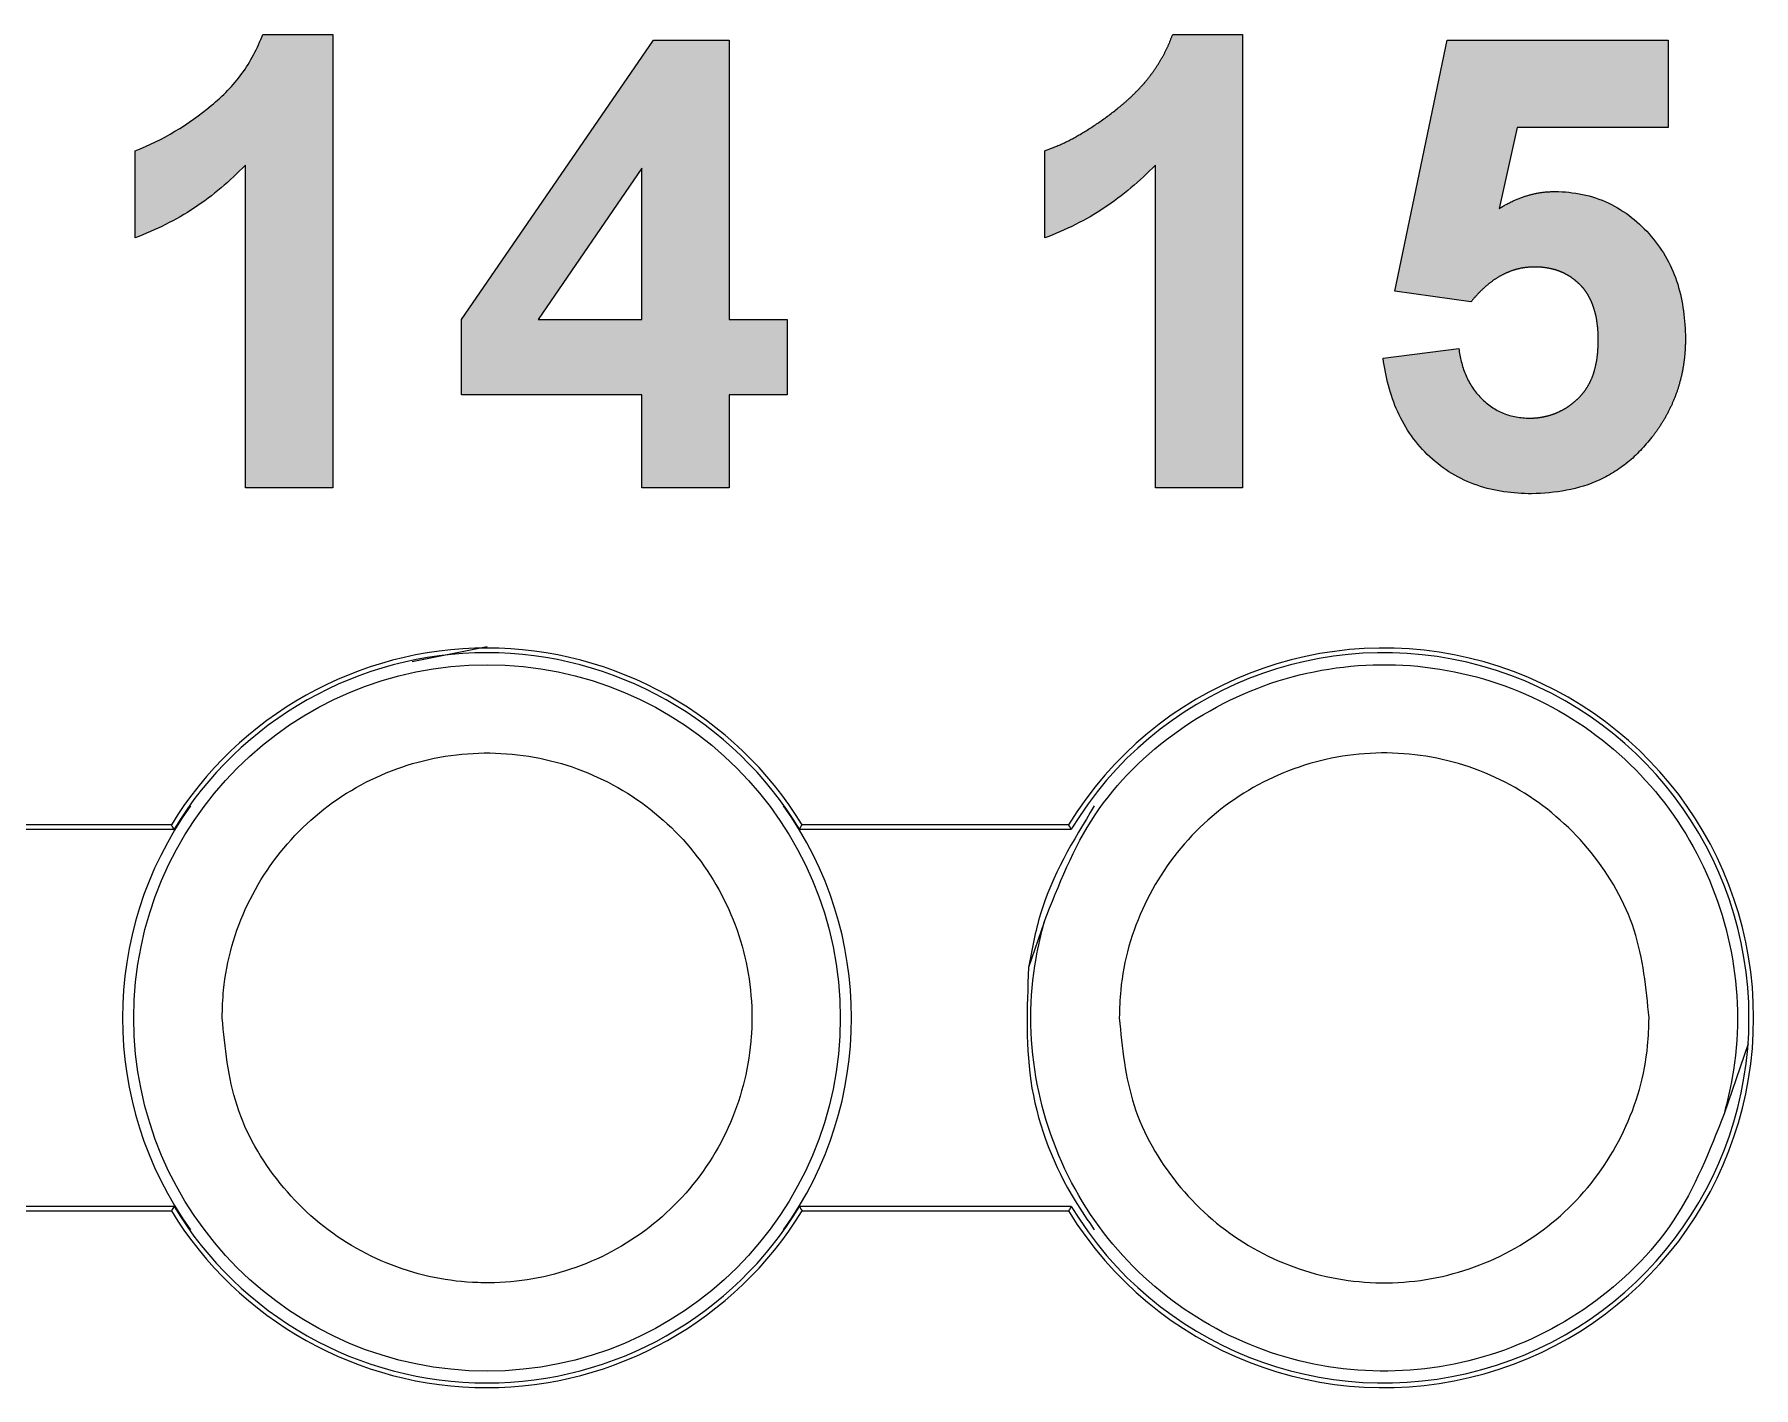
# Model space of a CAD drawing. Extents: x 222 to 1672, y 144 to 807.
# Drawn here: x 460.323 to 465.19, y 452.13 to 455.961 of the extents above; entities that cross this region are included whole.
import ezdxf

# ---------------------------------------------------------------- set-up
doc = ezdxf.new("R2010")
doc.units = 0
doc.header["$LTSCALE"] = 2
doc.header["$MEASUREMENT"] = 0
doc.linetypes.add('PHANTOM', pattern=[12.7, 6.35, -1.27, 1.27, -1.27, 1.27, -1.27])
doc.layers.get('0').update_dxf_attribs({"linetype": 'CONTINUOUS'})
doc.layers.add('DIM', color=7, linetype='CONTINUOUS')

msp = doc.modelspace()

# ---------------------------------------------------------------- hatches: boundary and pattern name
at = {"layer": 'DIM', "lineweight": 5}
h = msp.add_hatch(color=256, dxfattribs=at)
edge = h.paths.add_edge_path(flags=0)
edge.add_line((460.60771, 455.63175), (460.60771, 455.3848))
edge.add_spline(control_points=[(460.60771, 455.3848), (460.66655, 455.40753), (460.72305, 455.43493), (460.82866, 455.50432), (460.87622, 455.54615), (460.92052, 455.59111)], knot_values=[0, 0, 0, 0, 0.5, 0.5, 1, 1, 1, 1], weights=[1, 1, 1, 1, 1, 1], degree=3, periodic=0)
edge.add_line((460.92052, 455.59111), (460.92052, 454.67686))
edge.add_line((460.92052, 454.67686), (461.16747, 454.67686))
edge.add_line((461.16747, 454.67686), (461.16747, 455.96102))
edge.add_line((461.16747, 455.96102), (460.96939, 455.96102))
edge.add_spline(control_points=[(460.96939, 455.96102), (460.95457, 455.92147), (460.9348, 455.88367), (460.88558, 455.8162), (460.85613, 455.78664), (460.75874, 455.70596), (460.68657, 455.66132), (460.60771, 455.63175)], knot_values=[0, 0, 0, 0, 0.25, 0.25, 0.5, 0.5, 1, 1, 1, 1], weights=[1, 1, 1, 1, 1, 1, 1, 1], degree=3, periodic=0)
h = msp.add_hatch(color=256, dxfattribs=at)
h.paths.add_polyline_path([(461.5323, 454.94028), (462.04267, 454.94028), (462.04267, 454.67686), (462.28963, 454.67686), (462.28963, 454.94028), (462.45426, 454.94028), (462.45426, 455.15431), (462.28963, 455.15431), (462.28963, 455.94456), (462.07534, 455.94456), (461.5323, 455.15353)], flags=0)
h.paths.add_polyline_path([(461.7489, 455.15431), (462.04267, 455.58184), (462.04267, 455.15431)], flags=0)
h = msp.add_hatch(color=256, dxfattribs=at)
edge = h.paths.add_edge_path(flags=0)
edge.add_line((463.18393, 455.63175), (463.18393, 455.3848))
edge.add_spline(control_points=[(463.18393, 455.3848), (463.24278, 455.40753), (463.29927, 455.43493), (463.40489, 455.50432), (463.45244, 455.54615), (463.49674, 455.59111)], knot_values=[0, 0, 0, 0, 0.5, 0.5, 1, 1, 1, 1], weights=[1, 1, 1, 1, 1, 1], degree=3, periodic=0)
edge.add_line((463.49674, 455.59111), (463.49674, 454.67686))
edge.add_line((463.49674, 454.67686), (463.74369, 454.67686))
edge.add_line((463.74369, 454.67686), (463.74369, 455.96102))
edge.add_line((463.74369, 455.96102), (463.54561, 455.96102))
edge.add_spline(control_points=[(463.54561, 455.96102), (463.54192, 455.95117), (463.53454, 455.93148), (463.52044, 455.90321), (463.50442, 455.87581), (463.48635, 455.84922), (463.46612, 455.82346), (463.44322, 455.79906), (463.41851, 455.77524), (463.38315, 455.7456), (463.33861, 455.71226), (463.28559, 455.67828), (463.2348, 455.65082), (463.20038, 455.63792), (463.18393, 455.63175)], knot_values=[0, 0, 0, 0, 0.0625706, 0.1251307, 0.187824, 0.2514029, 0.3164648, 0.3825759, 0.450459, 0.5207305, 0.6571441, 0.7813466, 0.8955272, 1, 1, 1, 1], weights=[1, 1, 1, 1, 1, 1, 1, 1, 1, 1, 1, 1, 1, 1, 1], degree=3, periodic=0)
h = msp.add_hatch(color=256, dxfattribs=at)
edge = h.paths.add_edge_path(flags=0)
edge.add_spline(control_points=[(464.7506, 455.09488), (464.75037, 455.08596), (464.74991, 455.06868), (464.74749, 455.04351), (464.74273, 455.02016), (464.73676, 454.99833), (464.72845, 454.97842), (464.71836, 454.96035), (464.70669, 454.94382), (464.69307, 454.92926), (464.67806, 454.91661), (464.66271, 454.90492), (464.64594, 454.89589), (464.62885, 454.88764), (464.61054, 454.88185), (464.59163, 454.87746), (464.57181, 454.87478), (464.55837, 454.87455), (464.5515, 454.87442)], knot_values=[0, 0, 0, 0, 0.0797499, 0.154471, 0.2255516, 0.292493, 0.3563872, 0.4177885, 0.477113, 0.5367533, 0.595431, 0.652444, 0.7087106, 0.765279, 0.8217383, 0.8799185, 0.9386562, 1, 1, 1, 1], weights=[1, 1, 1, 1, 1, 1, 1, 1, 1, 1, 1, 1, 1, 1, 1, 1, 1, 1, 1], degree=3, periodic=0)
edge.add_spline(control_points=[(464.5515, 454.87442), (464.52598, 454.87577), (464.50037, 454.87974), (464.45393, 454.90077), (464.43308, 454.91631), (464.39802, 454.9533), (464.38397, 454.97541), (464.36443, 455.02199), (464.35958, 455.04687), (464.35548, 455.07199)], knot_values=[0, 0, 0, 0, 0.25, 0.25, 0.5, 0.5, 0.75, 0.75, 1, 1, 1, 1], weights=[1, 1, 1, 1, 1, 1, 1, 1, 1, 1], degree=3, periodic=0)
edge.add_line((464.35548, 455.07199), (464.14145, 455.04421))
edge.add_spline(control_points=[(464.14145, 455.04421), (464.14869, 454.99196), (464.16093, 454.94011), (464.20437, 454.84492), (464.23518, 454.801), (464.31198, 454.7293), (464.35738, 454.7016), (464.4574, 454.66721), (464.5092, 454.66135), (464.56179, 454.6604)], knot_values=[0, 0, 0, 0, 0.25, 0.25, 0.5, 0.5, 0.75, 0.75, 1, 1, 1, 1], weights=[1, 1, 1, 1, 1, 1, 1, 1, 1, 1], degree=3, periodic=0)
edge.add_spline(control_points=[(464.56179, 454.6604), (464.62835, 454.66216), (464.69539, 454.67204), (464.7848, 454.71395), (464.81329, 454.73238), (464.86395, 454.77464), (464.88558, 454.79971), (464.90649, 454.82555)], knot_values=[0, 0, 0, 0, 0.5, 0.5, 0.75, 0.75, 1, 1, 1, 1], weights=[1, 1, 1, 1, 1, 1, 1, 1], degree=3, periodic=0)
edge.add_spline(control_points=[(464.90649, 454.82555), (464.9138, 454.83563), (464.92832, 454.85567), (464.94664, 454.88768), (464.96256, 454.92053), (464.97543, 454.95444), (464.98516, 454.98952), (464.99246, 455.02543), (464.99656, 455.06255), (464.99722, 455.08758), (464.99756, 455.10028)], knot_values=[0, 0, 0, 0, 0.1266521, 0.2518214, 0.3748106, 0.4980287, 0.6204558, 0.7450882, 0.8706982, 1, 1, 1, 1], weights=[1, 1, 1, 1, 1, 1, 1, 1, 1, 1, 1], degree=3, periodic=0)
edge.add_spline(control_points=[(464.99756, 455.10028), (464.99624, 455.15231), (464.99086, 455.20464), (464.9599, 455.30342), (464.93426, 455.34995), (464.86693, 455.42846), (464.82578, 455.46188), (464.73217, 455.50588), (464.68055, 455.51512), (464.62867, 455.5165)], knot_values=[0, 0, 0, 0, 0.25, 0.25, 0.5, 0.5, 0.75, 0.75, 1, 1, 1, 1], weights=[1, 1, 1, 1, 1, 1, 1, 1, 1, 1], degree=3, periodic=0)
edge.add_spline(control_points=[(464.62867, 455.5165), (464.61524, 455.51589), (464.58818, 455.51465), (464.54803, 455.50511), (464.50808, 455.49025), (464.48306, 455.47581), (464.47021, 455.4684)], knot_values=[0, 0, 0, 0, 0.2400827, 0.4839119, 0.734987, 1, 1, 1, 1], weights=[1, 1, 1, 1, 1, 1, 1], degree=3, periodic=0)
edge.add_line((464.47021, 455.4684), (464.52063, 455.6976))
edge.add_line((464.52063, 455.6976), (464.94817, 455.6976))
edge.add_line((464.94817, 455.6976), (464.94817, 455.94456))
edge.add_line((464.94817, 455.94456), (464.32255, 455.94456))
edge.add_line((464.32255, 455.94456), (464.17438, 455.23405))
edge.add_line((464.17438, 455.23405), (464.38995, 455.2037))
edge.add_spline(control_points=[(464.38995, 455.2037), (464.39659, 455.21154), (464.40946, 455.22674), (464.43042, 455.24686), (464.45185, 455.26408), (464.4741, 455.27811), (464.49708, 455.28898), (464.52074, 455.29679), (464.54504, 455.30159), (464.56151, 455.30218), (464.56976, 455.30248)], knot_values=[0, 0, 0, 0, 0.1449947, 0.2811459, 0.4095391, 0.5324906, 0.6516455, 0.7676587, 0.8835391, 1, 1, 1, 1], weights=[1, 1, 1, 1, 1, 1, 1, 1, 1, 1, 1], degree=3, periodic=0)
edge.add_spline(control_points=[(464.56976, 455.30248), (464.57629, 455.30236), (464.58914, 455.30214), (464.60787, 455.29935), (464.62583, 455.29563), (464.64282, 455.29006), (464.65857, 455.28232), (464.67371, 455.27373), (464.68757, 455.26294), (464.7008, 455.25095), (464.71266, 455.23709), (464.72264, 455.22137), (464.73163, 455.20438), (464.73825, 455.18548), (464.74422, 455.16521), (464.74778, 455.14317), (464.75022, 455.11955), (464.75047, 455.10329), (464.7506, 455.09488)], knot_values=[0, 0, 0, 0, 0.0626385, 0.123319, 0.1814711, 0.2387655, 0.2943902, 0.3497582, 0.4055958, 0.4627123, 0.5211321, 0.5800662, 0.6412088, 0.7053083, 0.7720513, 0.8439458, 0.9192544, 1, 1, 1, 1], weights=[1, 1, 1, 1, 1, 1, 1, 1, 1, 1, 1, 1, 1, 1, 1, 1, 1, 1, 1], degree=3, periodic=0)

# ---------------------------------------------------------------- linework, layer by layer
at = {"linetype": 'PHANTOM', "lineweight": 5}
for p, q in [((460.96939, 455.96102), (461.16747, 455.96102)), ((461.16747, 455.96102), (461.16747, 454.67686)), ((461.5323, 455.15353), (462.07534, 455.94456)), ((462.07534, 455.94456), (462.28963, 455.94456)), ((462.28963, 455.94456), (462.28963, 455.15431)), ((463.54561, 455.96102), (463.74369, 455.96102)), ((463.74369, 455.96102), (463.74369, 454.67686)), ((464.17438, 455.23405), (464.32255, 455.94456)), ((464.32255, 455.94456), (464.94817, 455.94456)), ((464.94817, 455.94456), (464.94817, 455.6976)), ((464.52063, 455.6976), (464.47021, 455.4684)), ((464.94817, 455.6976), (464.52063, 455.6976)), ((460.60771, 455.3848), (460.60771, 455.63175)), ((463.18393, 455.3848), (463.18393, 455.63175)), ((460.92052, 454.67686), (460.92052, 455.5911)), ((462.04267, 455.58185), (461.7489, 455.15431)), ((462.04267, 455.15431), (462.04267, 455.58185)), ((463.49674, 454.67686), (463.49674, 455.5911)), ((464.38995, 455.2037), (464.17438, 455.23405)), ((461.5323, 454.94028), (461.5323, 455.15353)), ((461.7489, 455.15431), (462.04267, 455.15431)), ((462.28963, 455.15431), (462.45426, 455.15431)), ((462.45426, 455.15431), (462.45426, 454.94028)), ((464.14145, 455.04421), (464.35548, 455.07199)), ((462.04267, 454.94028), (461.5323, 454.94028)), ((462.04267, 454.67686), (462.04267, 454.94028)), ((462.45426, 454.94028), (462.28963, 454.94028)), ((462.28963, 454.94028), (462.28963, 454.67686)), ((461.16747, 454.67686), (460.92052, 454.67686)), ((462.28963, 454.67686), (462.04267, 454.67686)), ((463.74369, 454.67686), (463.49674, 454.67686))]:
    msp.add_line(p, q, dxfattribs=at)
at = {"linetype": 'Continuous', "lineweight": 5}
for p, q in [((461.60438, 454.22675), (461.39282, 454.18467)), ((460.76169, 453.77673), (460.76462, 453.77673)), ((462.44414, 453.77673), (462.44543, 453.77673)), ((459.94884, 453.71059), (460.71827, 453.71059)), ((459.94884, 453.71059), (460.71827, 453.71059)), ((460.71091, 453.72368), (459.9562, 453.72368)), ((460.71091, 453.72368), (459.9562, 453.72368)), ((462.48884, 453.71059), (463.25827, 453.71059)), ((462.48884, 453.71059), (463.25827, 453.71059)), ((463.25091, 453.72368), (462.4962, 453.72368)), ((463.25091, 453.72368), (462.4962, 453.72368)), ((463.18184, 453.44784), (463.13765, 453.31902)), ((465.17465, 453.10311), (465.10692, 452.90557)), ((460.71827, 452.64314), (459.94884, 452.64314)), ((460.71827, 452.64314), (459.94884, 452.64314)), ((463.25827, 452.64314), (462.48884, 452.64314)), ((463.25827, 452.64314), (462.48884, 452.64314)), ((459.9562, 452.63004), (460.71091, 452.63004)), ((459.9562, 452.63004), (460.71091, 452.63004)), ((462.4962, 452.63004), (463.25091, 452.63004)), ((462.4962, 452.63004), (463.25091, 452.63004)), ((460.76462, 452.57673), (460.76187, 452.57673)), ((462.44414, 452.57673), (462.44525, 452.57673))]:
    msp.add_line(p, q, dxfattribs=at)
at = {"linetype": 'Continuous', "lineweight": 5, "flags": 128}
for points in [[(460.71827, 453.71059), (460.7132, 453.7196), (460.71091, 453.72368)], [(460.71827, 453.71059), (460.7132, 453.7196), (460.71091, 453.72368)], [(462.48884, 453.71059), (462.49391, 453.7196), (462.4962, 453.72368)], [(462.48884, 453.71059), (462.49391, 453.7196), (462.4962, 453.72368)], [(463.25827, 453.71059), (463.2532, 453.7196), (463.25091, 453.72368)], [(460.71827, 452.64314), (460.7132, 452.63413), (460.71091, 452.63004)], [(460.71827, 452.64314), (460.7132, 452.63413), (460.71091, 452.63004)], [(462.48884, 452.64314), (462.49391, 452.63413), (462.4962, 452.63004)], [(462.48884, 452.64314), (462.49391, 452.63413), (462.4962, 452.63004)], [(463.25827, 452.64314), (463.2532, 452.63413), (463.25091, 452.63004)]]:
    msp.add_lwpolyline(points, dxfattribs=at)
at = {"linetype": 'Continuous', "lineweight": 5}
msp.add_circle((461.60438, 453.1767), 1, dxfattribs=at)
for centre, radius, start, end in [((461.60356, 453.17686), 1.04682, 31.4908, 148.5092), ((461.60356, 453.17686), 1.04682, 31.4908, 148.5092), ((461.60356, 453.17686), 1.03373, 31.08527, 148.91473), ((461.60356, 453.17686), 1.03373, 31.08527, 148.91473), ((464.14356, 453.17686), 1.04682, 211.4908, 148.5092), ((464.14356, 453.17686), 1.04682, 211.4908, 148.5092), ((464.14356, 453.17686), 1.03373, 211.08527, 148.91473), ((461.60438, 453.17673), 1.03208, 144.45452, 215.54548), ((461.60438, 453.17673), 1.03208, 324.45452, 35.54548), ((461.60356, 453.17686), 1.03373, 211.08527, 328.91473), ((461.60356, 453.17686), 1.03373, 211.08527, 328.91473), ((461.60356, 453.17686), 1.04682, 211.4908, 328.5092), ((461.60356, 453.17686), 1.04682, 211.4908, 328.5092)]:
    msp.add_arc(centre, radius, start, end, dxfattribs=at)
at = {"linetype": 'PHANTOM', "lineweight": 5}
for points, knots in [([(460.60771, 455.63175), (460.68657, 455.66132), (460.75874, 455.70596), (460.85613, 455.78664), (460.88558, 455.8162), (460.9348, 455.88367), (460.95457, 455.92147), (460.96939, 455.96102)], [0, 0, 0, 0, 0.5, 0.5, 0.75, 0.75, 1, 1, 1, 1]), ([(463.18393, 455.63175), (463.20038, 455.63792), (463.2348, 455.65082), (463.28559, 455.67828), (463.33861, 455.71226), (463.38315, 455.7456), (463.41851, 455.77524), (463.44322, 455.79906), (463.46612, 455.82346), (463.48635, 455.84922), (463.50442, 455.87581), (463.52044, 455.90321), (463.53454, 455.93148), (463.54192, 455.95117), (463.54561, 455.96102)], [0, 0, 0, 0, 0.1044728, 0.2186534, 0.3428559, 0.4792695, 0.549541, 0.6174241, 0.6835352, 0.7485971, 0.812176, 0.8748693, 0.9374294, 1, 1, 1, 1]), ([(460.92052, 455.59111), (460.87622, 455.54615), (460.82866, 455.50432), (460.72305, 455.43493), (460.66655, 455.40753), (460.60771, 455.3848)], [0, 0, 0, 0, 0.5, 0.5, 1, 1, 1, 1]), ([(463.49674, 455.59111), (463.45244, 455.54615), (463.40489, 455.50432), (463.29927, 455.43493), (463.24278, 455.40753), (463.18393, 455.3848)], [0, 0, 0, 0, 0.5, 0.5, 1, 1, 1, 1]), ([(464.47021, 455.4684), (464.48306, 455.47581), (464.50808, 455.49025), (464.54803, 455.50511), (464.58818, 455.51465), (464.61524, 455.51589), (464.62867, 455.5165)], [0, 0, 0, 0, 0.265013, 0.5160881, 0.7599173, 1, 1, 1, 1]), ([(464.62867, 455.5165), (464.68055, 455.51512), (464.73217, 455.50588), (464.82578, 455.46188), (464.86693, 455.42846), (464.93426, 455.34995), (464.9599, 455.30342), (464.99086, 455.20464), (464.99624, 455.15231), (464.99756, 455.10028)], [0, 0, 0, 0, 0.25, 0.25, 0.5, 0.5, 0.75, 0.75, 1, 1, 1, 1]), ([(464.56976, 455.30248), (464.56151, 455.30218), (464.54504, 455.30159), (464.52074, 455.29679), (464.49708, 455.28898), (464.4741, 455.27811), (464.45185, 455.26408), (464.43042, 455.24686), (464.40946, 455.22674), (464.39659, 455.21154), (464.38995, 455.2037)], [0, 0, 0, 0, 0.1164609, 0.2323413, 0.3483545, 0.4675094, 0.5904609, 0.7188541, 0.8550053, 1, 1, 1, 1]), ([(464.7506, 455.09488), (464.75047, 455.10329), (464.75022, 455.11955), (464.74778, 455.14317), (464.74422, 455.16521), (464.73825, 455.18548), (464.73163, 455.20438), (464.72264, 455.22137), (464.71266, 455.23709), (464.7008, 455.25095), (464.68757, 455.26294), (464.67371, 455.27373), (464.65857, 455.28232), (464.64282, 455.29006), (464.62583, 455.29563), (464.60787, 455.29935), (464.58914, 455.30214), (464.57629, 455.30236), (464.56976, 455.30248)], [0, 0, 0, 0, 0.0807456, 0.1560542, 0.2279487, 0.2946917, 0.3587912, 0.4199338, 0.4788679, 0.5372877, 0.5944042, 0.6502418, 0.7056098, 0.7612345, 0.8185289, 0.876681, 0.9373615, 1, 1, 1, 1]), ([(464.35548, 455.07199), (464.35958, 455.04687), (464.36443, 455.02199), (464.38397, 454.97541), (464.39802, 454.9533), (464.43308, 454.91631), (464.45393, 454.90077), (464.50037, 454.87974), (464.52598, 454.87577), (464.5515, 454.87442)], [0, 0, 0, 0, 0.25, 0.25, 0.5, 0.5, 0.75, 0.75, 1, 1, 1, 1]), ([(464.5515, 454.87442), (464.55837, 454.87455), (464.57181, 454.87478), (464.59163, 454.87746), (464.61054, 454.88185), (464.62885, 454.88764), (464.64594, 454.89589), (464.66271, 454.90492), (464.67806, 454.91661), (464.69307, 454.92926), (464.70669, 454.94382), (464.71836, 454.96035), (464.72845, 454.97842), (464.73676, 454.99833), (464.74273, 455.02016), (464.74749, 455.04351), (464.74991, 455.06868), (464.75037, 455.08596), (464.7506, 455.09488)], [0, 0, 0, 0, 0.06134382, 0.12008148, 0.1782617, 0.23472102, 0.29128943, 0.34755603, 0.40456901, 0.46324666, 0.52288703, 0.58221153, 0.64361276, 0.70750701, 0.77444843, 0.84552904, 0.92025012, 1, 1, 1, 1]), ([(464.99756, 455.10028), (464.99722, 455.08758), (464.99656, 455.06255), (464.99246, 455.02543), (464.98516, 454.98952), (464.97543, 454.95444), (464.96256, 454.92053), (464.94664, 454.88768), (464.92832, 454.85567), (464.9138, 454.83563), (464.90649, 454.82555)], [0, 0, 0, 0, 0.1293018, 0.2549118, 0.3795442, 0.5019713, 0.6251894, 0.7481786, 0.8733479, 1, 1, 1, 1]), ([(464.56179, 454.6604), (464.5092, 454.66135), (464.4574, 454.66721), (464.35738, 454.7016), (464.31198, 454.7293), (464.23518, 454.801), (464.20437, 454.84492), (464.16093, 454.94011), (464.14869, 454.99196), (464.14145, 455.04421)], [0, 0, 0, 0, 0.25, 0.25, 0.5, 0.5, 0.75, 0.75, 1, 1, 1, 1]), ([(464.90649, 454.82555), (464.88558, 454.79971), (464.86395, 454.77464), (464.81329, 454.73238), (464.7848, 454.71395), (464.69539, 454.67204), (464.62835, 454.66216), (464.56179, 454.6604)], [0, 0, 0, 0, 0.25, 0.25, 0.5, 0.5, 1, 1, 1, 1])]:
    msp.add_open_spline(points, degree=3, knots=knots, dxfattribs=at)
at = {"linetype": 'Continuous', "lineweight": 5}
for points, knots in [([(463.18184, 453.44784), (463.22297, 453.55308), (463.30523, 453.76356), (463.55231, 454.00492), (463.85835, 454.1551), (464.19872, 454.19439), (464.53242, 454.11908), (464.82246, 453.93753), (465.03626, 453.67007), (465.14857, 453.34752), (465.15058, 453.08241), (465.11533, 452.93963), (465.10692, 452.90557)], [0, 0, 0, 0, 0.1073726, 0.2147453, 0.3221177, 0.4294902, 0.5368627, 0.644235, 0.7516074, 0.8589798, 0.9663523, 1, 1, 1, 1]), ([(460.85438, 453.1767), (460.86267, 453.09237), (460.87925, 452.9237), (461.00856, 452.69921), (461.19884, 452.52857), (461.39688, 452.44741), (461.53194, 452.4287), (461.62529, 452.42549), (461.76135, 452.43489), (461.96417, 452.50226), (462.16703, 452.6594), (462.30659, 452.87461), (462.35091, 453.05847), (462.35727, 453.2434), (462.32567, 453.42987), (462.20124, 453.65416), (462.00955, 453.82486), (461.77217, 453.92242), (461.51586, 453.93592), (461.26959, 453.86384), (461.06085, 453.71424), (460.91418, 453.50422), (460.85882, 453.31325), (460.85523, 453.20301), (460.85438, 453.1767)], [0, 0, 0, 0, 0.0536753, 0.1073512, 0.1610266, 0.2147021, 0.2412506, 0.2478663, 0.2744148, 0.3280904, 0.3817658, 0.4354413, 0.4891171, 0.5000997, 0.553775, 0.6074509, 0.6611263, 0.7148018, 0.7684773, 0.8221529, 0.8758285, 0.9295039, 0.9831792, 1, 1, 1, 1]), ([(464.89438, 453.1767), (464.88609, 453.26104), (464.8695, 453.42971), (464.74022, 453.6542), (464.54982, 453.82485), (464.3121, 453.92242), (464.05588, 453.93592), (463.80959, 453.86384), (463.60086, 453.71424), (463.45418, 453.50422), (463.39882, 453.31325), (463.39523, 453.20301), (463.39438, 453.1767)], [0, 0, 0, 0, 0.1073721, 0.2147452, 0.3221173, 0.4294899, 0.5368623, 0.6442349, 0.7516074, 0.8589797, 0.9663517, 1, 1, 1, 1]), ([(463.32356, 453.77673), (463.26376, 453.67808), (463.17667, 453.53439), (463.14696, 453.37042), (463.13765, 453.31902)], [0, 0, 0, 0, 0.6865729, 1, 1, 1, 1]), ([(465.10692, 452.90557), (465.06579, 452.80033), (464.98352, 452.58985), (464.73645, 452.34849), (464.43041, 452.19831), (464.09004, 452.15902), (463.75634, 452.23433), (463.4663, 452.41588), (463.2525, 452.68334), (463.14018, 453.00589), (463.13817, 453.271), (463.17343, 453.41378), (463.18184, 453.44784)], [0, 0, 0, 0, 0.10737265, 0.21474518, 0.32211748, 0.42949, 0.53686251, 0.64423492, 0.75160731, 0.85897976, 0.96635229, 1, 1, 1, 1]), ([(463.13765, 453.31902), (463.13285, 453.20441), (463.12325, 452.97519), (463.22235, 452.72472), (463.30504, 452.6038), (463.32356, 452.57673)], [0, 0, 0, 0, 0.43698027, 0.87396269, 1, 1, 1, 1]), ([(463.39438, 453.1767), (463.40267, 453.09237), (463.41926, 452.9237), (463.54854, 452.69921), (463.73893, 452.52856), (463.97666, 452.43099), (464.23287, 452.41749), (464.47917, 452.48957), (464.6879, 452.63917), (464.83458, 452.84919), (464.88994, 453.04016), (464.89352, 453.1504), (464.89438, 453.1767)], [0, 0, 0, 0, 0.1073721, 0.2147452, 0.3221174, 0.4294899, 0.5368623, 0.6442349, 0.7516074, 0.8589797, 0.9663517, 1, 1, 1, 1])]:
    msp.add_open_spline(points, degree=3, knots=knots, dxfattribs=at)

doc.saveas('drawing.dxf')
